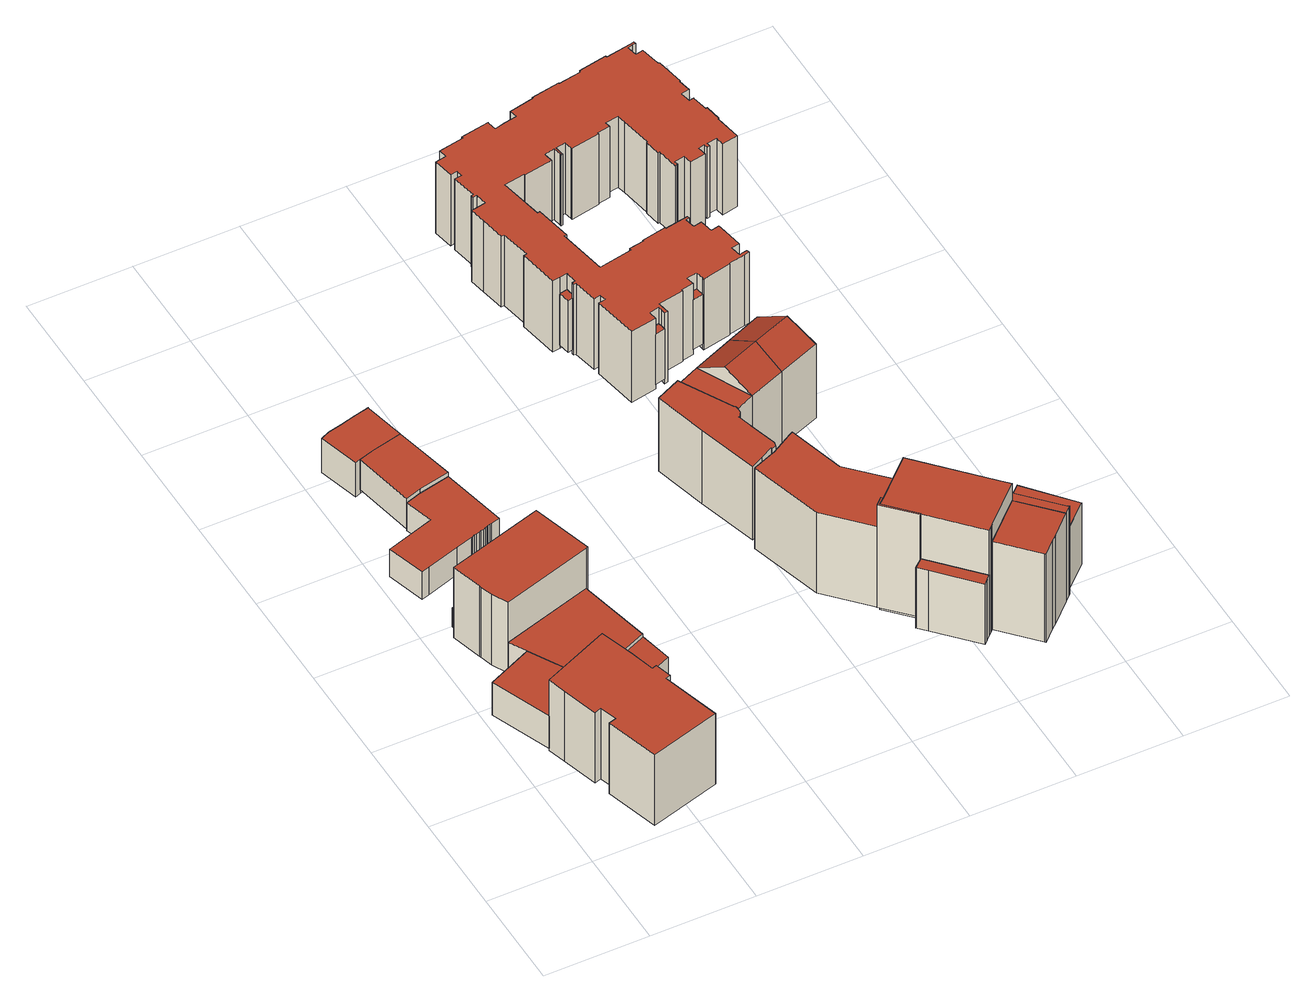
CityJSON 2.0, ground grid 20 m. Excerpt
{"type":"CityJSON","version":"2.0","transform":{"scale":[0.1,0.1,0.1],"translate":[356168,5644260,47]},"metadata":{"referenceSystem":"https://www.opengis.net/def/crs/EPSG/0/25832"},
"CityObjects":{
"building1":{"type":"Building","attributes":{"measuredHeight":7.53,"roofType":"1000","storeysAboveGround":1,"function":"31001_2143","Gemeindeschluessel":"05315000"},"address":[{"CountryName":"Germany","LocalityName":"Köln","ThoroughfareNumber":"10","ThoroughfareName":"Bachemstr."}],"geometry":[{"type":"Solid","lod":"2","boundaries":[[[[0,1,2,3]],[[1,4,5,2]],[[6,7,8,9]],[[4,1,0,7,6]],[[4,6,9,5]],[[7,0,3,8]],[[9,8,3,2,5]]]],"semantics":{"surfaces":[{"type":"WallSurface"},{"type":"RoofSurface"},{"type":"GroundSurface"}],"values":[[0,0,0,1,0,0,2]]}}]},
"building2":{"type":"Building","attributes":{"measuredHeight":16.17,"roofType":"1000","storeysAboveGround":5,"function":"31001_2020","Gemeindeschluessel":"05315000"},"address":[{"CountryName":"Germany","LocalityName":"Köln","ThoroughfareNumber":"34","ThoroughfareName":"Neuköllner Str."}],"geometry":[{"type":"Solid","lod":"2","boundaries":[[[[10,11,12,13]],[[14,15,16,17]],[[18,19,20,21,22,11,10,23,15,14,24,25,26,27,28,29]],[[20,19,30,31]],[[15,23,32,16]],[[25,24,33,34]],[[26,25,34,35]],[[11,22,36,12]],[[22,21,37,36]],[[38,39,40,35,34,33,17,16,32,13,12,36,37,31,30,41]],[[28,27,40,39]],[[23,10,13,32]],[[21,20,31,37]],[[19,18,41,30]],[[24,14,17,33]],[[29,28,39,38]],[[27,26,35,40]],[[18,29,38,41]]]],"semantics":{"surfaces":[{"type":"WallSurface"},{"type":"RoofSurface"},{"type":"GroundSurface"}],"values":[[0,0,1,0,0,0,0,0,0,2,0,0,0,0,0,0,0,0]]}}]},
"building3":{"type":"Building","attributes":{"measuredHeight":7.23,"roofType":"1000","storeysAboveGround":2,"function":"31001_1120","Gemeindeschluessel":"05315000"},"address":[{"CountryName":"Germany","LocalityName":"Köln","ThoroughfareNumber":"35","ThoroughfareName":"Großer Griechenmarkt"}],"geometry":[{"type":"Solid","lod":"2","boundaries":[[[[0,7,42,43]],[[44,45,46,47]],[[48,44,47,49]],[[7,6,50,42]],[[45,0,43,46]],[[49,47,46,43,42,50,51]],[[52,6,7,0,45,44,48]],[[52,48,49,51]],[[6,52,51,50]]]],"semantics":{"surfaces":[{"type":"WallSurface"},{"type":"GroundSurface"},{"type":"RoofSurface"}],"values":[[0,0,0,0,0,1,2,0,0]]}}]},
"building4":{"type":"Building","attributes":{"measuredHeight":16.17,"roofType":"1000","storeysAboveGround":5,"function":"31001_1120","Gemeindeschluessel":"05315000"},"address":[{"CountryName":"Germany","LocalityName":"Köln","ThoroughfareNumber":"35","ThoroughfareName":"Großer Griechenmarkt"}],"geometry":[{"type":"Solid","lod":"2","boundaries":[[[[53,54,55,56]],[[57,58,59,60,54,53,61,62]],[[54,60,63,55]],[[59,58,64,65]],[[61,53,56,66]],[[62,61,66,67]],[[67,66,56,55,63,65,64,68]],[[60,59,65,63]],[[58,57,68,64]],[[57,62,67,68]]]],"semantics":{"surfaces":[{"type":"WallSurface"},{"type":"RoofSurface"},{"type":"GroundSurface"}],"values":[[0,1,0,0,0,0,2,0,0,0]]}}]},
"building5":{"type":"Building","attributes":{"measuredHeight":4.32,"roofType":"1000","function":"51009_1610","Gemeindeschluessel":"05315000"},"geometry":[{"type":"Solid","lod":"2","boundaries":[[[[69,70,71,72]],[[72,71,73,74]],[[70,75,73,71]],[[76,75,70,69]],[[76,69,72,74]],[[75,76,74,73]]]],"semantics":{"surfaces":[{"type":"WallSurface"},{"type":"GroundSurface"},{"type":"RoofSurface"}],"values":[[0,1,0,2,0,0]]}}]},
"building6":{"type":"Building","attributes":{"measuredHeight":6.7,"roofType":"1000","storeysAboveGround":2,"function":"31001_2010","Gemeindeschluessel":"05315000"},"address":[{"CountryName":"Germany","LocalityName":"Köln","ThoroughfareNumber":"8","ThoroughfareName":"Bachemstr."}],"geometry":[{"type":"Solid","lod":"2","boundaries":[[[[77,78,79,80]],[[81,82,80,79]],[[83,77,80,82]],[[78,84,81,79]],[[78,77,83,84]],[[84,83,82,81]]]],"semantics":{"surfaces":[{"type":"WallSurface"},{"type":"GroundSurface"},{"type":"RoofSurface"}],"values":[[0,1,0,0,2,0]]}}]},
"building7":{"type":"Building","attributes":{"measuredHeight":6.36,"roofType":"1000","storeysAboveGround":2,"function":"31001_2020","Gemeindeschluessel":"05315000"},"address":[{"CountryName":"Germany","LocalityName":"Köln","ThoroughfareNumber":"2","ThoroughfareName":"Großer Griechenmarkt"}],"geometry":[{"type":"Solid","lod":"2","boundaries":[[[[85,86,87,88]],[[89,90,91,92]],[[93,94,95,96]],[[97,98,99,100]],[[101,102,103,104]],[[105,93,96,106]],[[94,93,105,107,108,109,110,98,97,111,112,113,86,85,114,115,116,102,101,90,89]],[[108,107,117,118]],[[113,112,119,120]],[[107,105,106,117]],[[112,111,121,119]],[[110,109,122,123]],[[116,115,124,125]],[[94,89,92,95]],[[90,101,104,91]],[[111,97,100,121]],[[86,113,120,87]],[[109,108,118,122]],[[92,91,104,103,125,124,126,88,87,120,119,121,100,99,123,122,118,117,106,96,95]],[[102,116,125,103]],[[114,85,88,126]],[[98,110,123,99]],[[115,114,126,124]]]],"semantics":{"surfaces":[{"type":"WallSurface"},{"type":"RoofSurface"},{"type":"GroundSurface"}],"values":[[0,0,0,0,0,0,1,0,0,0,0,0,0,0,0,0,0,0,2,0,0,0,0]]}}]},
"building8":{"type":"Building","attributes":{"measuredHeight":6.85,"roofType":"1000","storeysAboveGround":2,"function":"31001_1120","Gemeindeschluessel":"05315000"},"address":[{"CountryName":"Germany","LocalityName":"Köln","ThoroughfareNumber":"21","ThoroughfareName":"Neuköllner Str."}],"geometry":[{"type":"Solid","lod":"2","boundaries":[[[[127,128,129,130,131,132]],[[133,134,130,129]],[[135,136,134,133,137,138]],[[137,133,129,128]],[[138,137,128,127]],[[136,135,132,131]],[[134,136,131,130]],[[135,138,127,132]]]],"semantics":{"surfaces":[{"type":"GroundSurface"},{"type":"WallSurface"},{"type":"RoofSurface"}],"values":[[0,1,2,1,1,1,1,1]]}}]},
"building9":{"type":"Building","attributes":{"measuredHeight":7.78,"roofType":"1000","storeysAboveGround":2,"function":"31001_1010","Gemeindeschluessel":"05315000"},"address":[{"CountryName":"Germany","LocalityName":"Köln","ThoroughfareNumber":"19","ThoroughfareName":"Neuköllner Str."}],"geometry":[{"type":"Solid","lod":"2","boundaries":[[[[135,139,140,141]],[[142,143,144,145]],[[139,146,147,140]],[[146,142,145,147]],[[145,144,148,149,150,151,152,141,140,147]],[[143,153,148,144]],[[153,154,149,148]],[[146,139,135,138,137,155,154,153,143,142]],[[137,138,152,151]],[[138,135,141,152]],[[155,137,151,150]],[[154,155,150,149]]]],"semantics":{"surfaces":[{"type":"WallSurface"},{"type":"GroundSurface"},{"type":"RoofSurface"}],"values":[[0,0,0,0,1,0,0,2,0,0,0,0]]}}]},
"building10":{"type":"Building","attributes":{"measuredHeight":16.82,"roofType":"1000","storeysAboveGround":4,"function":"31001_1120","Gemeindeschluessel":"05315000"},"address":[{"CountryName":"Germany","LocalityName":"Köln","ThoroughfareNumber":"17","ThoroughfareName":"Großer Griechenmarkt"}],"geometry":[{"type":"Solid","lod":"2","boundaries":[[[[156,157,158,159]],[[160,161,162,163]],[[161,164,165,162]],[[164,166,167,165]],[[168,169,170,171]],[[172,173,174,175]],[[176,177,178,179,159,158,180,181,182,183,163,162,165,167,184,185,175,174,171,170]],[[186,172,175,185]],[[187,188,181,180]],[[189,186,185,184]],[[188,190,182,181]],[[191,160,163,183]],[[169,192,176,170]],[[166,189,184,167]],[[193,156,159,179]],[[192,194,177,176]],[[195,193,179,178]],[[157,187,180,158]],[[173,168,171,174]],[[169,168,173,172,186,189,166,164,161,160,191,190,188,187,157,156,193,195,194,192]],[[194,195,178,177]],[[190,191,183,182]]]],"semantics":{"surfaces":[{"type":"WallSurface"},{"type":"GroundSurface"},{"type":"RoofSurface"}],"values":[[0,0,0,0,0,0,1,0,0,0,0,0,0,0,0,0,0,0,0,2,0,0]]}}]},
"building11":{"type":"Building","attributes":{"measuredHeight":4.09,"roofType":"1000","storeysAboveGround":1,"function":"31001_2000","Gemeindeschluessel":"05315000"},"address":[{"CountryName":"Germany","LocalityName":"Köln","ThoroughfareNumber":"17","ThoroughfareName":"Großer Griechenmarkt"}],"geometry":[{"type":"Solid","lod":"2","boundaries":[[[[196,197,198,199]],[[200,201,202,203,204,197,196,205,206]],[[201,200,207,208]],[[200,206,209,207]],[[202,201,208,210]],[[197,204,211,198]],[[204,203,212,211]],[[206,205,213,209]],[[203,202,210,212]],[[209,213,199,198,211,212,210,208,207]],[[205,196,199,213]]]],"semantics":{"surfaces":[{"type":"WallSurface"},{"type":"RoofSurface"},{"type":"GroundSurface"}],"values":[[0,1,0,0,0,0,0,0,0,2,0]]}}]},
"building12":{"type":"Building","attributes":{"measuredHeight":11.81,"roofType":"1000","function":"51009_1610","Gemeindeschluessel":"05315000"},"geometry":[{"type":"Solid","lod":"2","boundaries":[[[[214,215,216,217,218]],[[219,220,215,214]],[[221,222,223,220,219]],[[223,222,217,216]],[[222,221,218,217]],[[220,223,216,215]],[[221,219,214,218]]]],"semantics":{"surfaces":[{"type":"GroundSurface"},{"type":"WallSurface"},{"type":"RoofSurface"}],"values":[[0,1,2,1,1,1,1]]}}]},
"building13":{"type":"Building","attributes":{"measuredHeight":15.96,"roofType":"1000","storeysAboveGround":4,"function":"31001_1120","Gemeindeschluessel":"05315000"},"address":[{"CountryName":"Germany","LocalityName":"Köln","ThoroughfareNumber":"15","ThoroughfareName":"Großer Griechenmarkt"}],"geometry":[{"type":"Solid","lod":"2","boundaries":[[[[224,225,226,227]],[[228,229,230,231]],[[229,228,232,225,224]],[[225,232,233,226]],[[229,224,227,230]],[[232,228,231,233]],[[227,226,233,231,230]]]],"semantics":{"surfaces":[{"type":"WallSurface"},{"type":"RoofSurface"},{"type":"GroundSurface"}],"values":[[0,0,1,0,0,0,2]]}}]},
"building14":{"type":"Building","attributes":{"measuredHeight":11.5,"roofType":"1000","function":"51009_1610","Gemeindeschluessel":"05315000"},"geometry":[{"type":"Solid","lod":"2","boundaries":[[[[234,235,236,237]],[[238,239,240,241]],[[242,234,237,243]],[[239,242,243,240]],[[240,243,237,236,241]],[[235,238,241,236]],[[238,235,234,242,239]]]],"semantics":{"surfaces":[{"type":"WallSurface"},{"type":"GroundSurface"},{"type":"RoofSurface"}],"values":[[0,0,0,0,1,0,2]]}}]},
"building15":{"type":"Building","attributes":{"measuredHeight":20.36,"roofType":"3100","storeysAboveGround":4,"function":"31001_1010","Gemeindeschluessel":"05315000"},"address":[{"CountryName":"Germany","LocalityName":"Köln","ThoroughfareNumber":"13","ThoroughfareName":"Großer Griechenmarkt"}],"geometry":[{"type":"Solid","lod":"2","boundaries":[[[[224,225,244]],[[225,245,246,244]],[[247,248,249,250]],[[245,225,248,247]],[[225,224,249,248]],[[251,224,244,246]],[[245,251,246]],[[224,251,250,249]],[[251,245,247,250]]]],"semantics":{"surfaces":[{"type":"WallSurface"},{"type":"RoofSurface"},{"type":"GroundSurface"}],"values":[[0,1,2,0,0,1,0,0,0]]}}]},
"building16":{"type":"Building","attributes":{"function":"31001_2020","Gemeindeschluessel":"05315000"},"address":[{"CountryName":"Germany","LocalityName":"Köln","ThoroughfareNumber":"32","ThoroughfareName":"Blaubach"}],"children":["building16-1","building16-2","building16-3","building16-4","building16-5","building16-6","building16-7"]},
"building16-1":{"type":"BuildingPart","attributes":{"measuredHeight":20.32,"roofType":"1000","storeysAboveGround":6},"parents":["building16"],"geometry":[{"type":"MultiSurface","lod":"2","boundaries":[[[252,253,254,255,256,257,258]],[[259,256,255,260]],[[261,262,263,264,265,266,267]],[[263,262,257,256]],[[260,264,263,259]],[[253,266,268,269]],[[267,266,253,252]],[[269,268,265,254]],[[262,261,258,257]],[[265,264,255,254]],[[261,267,252,258]]],"semantics":{"surfaces":[{"type":"GroundSurface"},{"type":"ClosureSurface"},{"type":"RoofSurface"},{"type":"WallSurface"}],"values":[0,1,2,3,3,1,3,1,3,3,3]}}]},
"building16-2":{"type":"BuildingPart","attributes":{"measuredHeight":14.27,"roofType":"1000","storeysAboveGround":6},"address":[{"CountryName":"Germany","LocalityName":"Köln","ThoroughfareNumber":"2","ThoroughfareName":"Neuköllner Str."}],"parents":["building16"],"geometry":[{"type":"Solid","lod":"2","boundaries":[[[[270,271,256,255]],[[256,259,260,255]],[[272,259,256,271]],[[273,272,271,270]],[[260,259,272,273]],[[260,273,270,255]]]],"semantics":{"surfaces":[{"type":"GroundSurface"},{"type":"ClosureSurface"},{"type":"WallSurface"},{"type":"RoofSurface"}],"values":[[0,1,2,2,3,2]]}}]},
"building16-3":{"type":"BuildingPart","attributes":{"measuredHeight":13.9,"roofType":"1000","storeysAboveGround":6},"parents":["building16"],"geometry":[{"type":"MultiSurface","lod":"2","boundaries":[[[274,275,276,277]],[[278,279,280,281]],[[276,281,280,282,283,284,277]],[[285,286,284,283]],[[275,278,281,276]],[[282,287,285,283]],[[274,286,285,287,279,278,275]],[[280,288,289,282]],[[286,274,277,284]],[[288,279,287,289]]],"semantics":{"surfaces":[{"type":"WallSurface"},{"type":"GroundSurface"},{"type":"ClosureSurface"},{"type":"RoofSurface"}],"values":[0,0,1,0,0,2,3,0,0,2]}}]},
"building16-4":{"type":"BuildingPart","attributes":{"measuredHeight":20.27,"roofType":"1000","storeysAboveGround":6},"parents":["building16"],"geometry":[{"type":"Solid","lod":"2","boundaries":[[[[290,291,292,293]],[[291,294,295,292]],[[296,297,268,269]],[[266,298,299,253]],[[290,298,266,268,297,294,291]],[[266,253,269,268]],[[292,295,296,269,253,299,293]],[[294,297,296,295]],[[298,290,293,299]]]],"semantics":{"surfaces":[{"type":"WallSurface"},{"type":"ClosureSurface"},{"type":"RoofSurface"},{"type":"GroundSurface"}],"values":[[0,0,1,0,2,1,3,0,0]]}}]},
"building16-5":{"type":"BuildingPart","attributes":{"measuredHeight":23.58,"roofType":"1000","storeysAboveGround":6},"address":[{"CountryName":"Germany","LocalityName":"Köln","ThoroughfareNumber":"2","ThoroughfareName":"Neuköllner Str."}],"parents":["building16"],"geometry":[{"type":"MultiSurface","lod":"2","boundaries":[[[279,288,289,287]],[[300,301,302,288]],[[303,304,305,306]],[[300,307,305,304,308,301]],[[309,289,310,306]],[[311,312,313,314]],[[301,308,313,302]],[[287,307,300,279]],[[306,305,307,309]],[[302,313,312,310,289,288]],[[314,308,304,311]],[[306,310,312,303]]],"semantics":{"surfaces":[{"type":"ClosureSurface"},{"type":"WallSurface"},{"type":"RoofSurface"},{"type":"GroundSurface"}],"values":[0,1,1,2,0,0,1,1,1,3,1,0]}}]},
"building16-6":{"type":"BuildingPart","attributes":{"measuredHeight":18.49,"roofType":"1000","storeysAboveGround":6},"address":[{"CountryName":"Germany","LocalityName":"Köln","ThoroughfareNumber":"2","ThoroughfareName":"Neuköllner Str."}],"parents":["building16"],"geometry":[{"type":"MultiSurface","lod":"2","boundaries":[[[315,316,317,318]],[[319,318,317,320,321,322,323,324,325,326]],[[316,327,320,317]],[[322,328,329,323]],[[330,315,318,319]],[[328,331,311,329]],[[332,333,314,311,331,334,327,316,315,330]],[[323,312,313,324]],[[334,331,322,321]],[[314,333,325,324]],[[312,311,314,313]],[[333,332,326,325]],[[332,330,319,326]],[[327,334,321,320]]],"semantics":{"surfaces":[{"type":"WallSurface"},{"type":"GroundSurface"},{"type":"ClosureSurface"},{"type":"RoofSurface"}],"values":[0,1,0,0,0,2,3,0,0,0,2,0,0,0]}}]},
"building16-7":{"type":"BuildingPart","attributes":{"measuredHeight":24.12,"roofType":"1000","storeysAboveGround":6},"parents":["building16"],"geometry":[{"type":"MultiSurface","lod":"2","boundaries":[[[335,336,254,328]],[[337,310,312,329]],[[268,338,339,297]],[[339,340,341,296]],[[311,303,335,331]],[[310,306,303,312]],[[254,265,268,269]],[[331,328,329,311]],[[297,296,269,268]],[[265,336,338,268]],[[289,309,306,310]],[[339,338,336,335,303,306,309,342,340]],[[285,342,309,287]],[[341,283,282,337,329,328,254,269,296]],[[340,342,283,341]],[[287,282,283,285]],[[282,289,310,337]]],"semantics":{"surfaces":[{"type":"WallSurface"},{"type":"ClosureSurface"},{"type":"RoofSurface"},{"type":"GroundSurface"}],"values":[0,0,0,0,0,1,1,1,1,0,1,2,0,3,0,1,0]}}]},
"building17":{"type":"Building","attributes":{"measuredHeight":2.72,"roofType":"1000","storeysAboveGround":1,"function":"31001_2463","Gemeindeschluessel":"05315000"},"address":[{"CountryName":"Germany","LocalityName":"Köln","ThoroughfareNumber":"13","ThoroughfareName":"Großer Griechenmarkt"}],"geometry":[{"type":"Solid","lod":"2","boundaries":[[[[343,344,345,346]],[[344,347,348,345]],[[349,350,351,352,346,345,348]],[[353,343,346,352]],[[354,353,352,351]],[[355,354,351,350]],[[347,344,343,353,354,355,356]],[[356,355,350,349]],[[347,356,349,348]]]],"semantics":{"surfaces":[{"type":"WallSurface"},{"type":"GroundSurface"},{"type":"RoofSurface"}],"values":[[0,0,1,0,0,0,2,0,0]]}}]},
"building18":{"type":"Building","attributes":{"measuredHeight":11.36,"roofType":"1000","function":"51009_1610","Gemeindeschluessel":"05315000"},"geometry":[{"type":"Solid","lod":"2","boundaries":[[[[357,358,359,360]],[[357,360,361,362]],[[360,359,363,361]],[[361,363,364,362]],[[358,357,362,364]],[[359,358,364,363]]]],"semantics":{"surfaces":[{"type":"RoofSurface"},{"type":"WallSurface"},{"type":"GroundSurface"}],"values":[[0,1,1,2,1,1]]}}]},
"building19":{"type":"Building","attributes":{"measuredHeight":20.42,"roofType":"3100","storeysAboveGround":4,"function":"31001_1010","Gemeindeschluessel":"05315000"},"address":[{"CountryName":"Germany","LocalityName":"Köln","ThoroughfareNumber":"13","ThoroughfareName":"Großer Griechenmarkt"}],"geometry":[{"type":"Solid","lod":"2","boundaries":[[[[365,366,367,368]],[[245,251,369,370]],[[366,245,370,367]],[[365,251,246,371]],[[251,365,368,369]],[[366,365,371]],[[245,366,371,246]],[[367,370,369,368]],[[251,245,246]]]],"semantics":{"surfaces":[{"type":"WallSurface"},{"type":"RoofSurface"},{"type":"GroundSurface"}],"values":[[0,0,0,1,0,0,1,2,0]]}}]},
"building20":{"type":"Building","attributes":{"function":"31001_1120","Gemeindeschluessel":"05315000"},"address":[{"CountryName":"Germany","LocalityName":"Köln","ThoroughfareNumber":"15","ThoroughfareName":"Agrippastr."}],"children":["building20-1","building20-2"]},
"building20-1":{"type":"BuildingPart","attributes":{"measuredHeight":16.31,"roofType":"1000","storeysAboveGround":5},"parents":["building20"],"geometry":[{"type":"MultiSurface","lod":"2","boundaries":[[[372,373,374,375]],[[376,377,378,379]],[[380,381,382,383]],[[384,385,386,387]],[[388,389,390,391]],[[392,393,394,395]],[[396,397,398,399]],[[400,401,402,403]],[[385,404,405,386]],[[406,407,408,409]],[[410,411,412,413]],[[414,415,416,417]],[[418,419,420,421]],[[422,423,424,425]],[[426,427,428,429]],[[377,376,430,431,404,385,384,432,433,434,435,436,437,438,439,440,441,442,443,444,445,446,447,448,449,450,451,452,453,454,455,456,457,415,414,458,459,460,461,462,463,464,465,466,467,468,469,470,471,472,473,474,423,422,475,476,477,478,479,480,481,389,388,482,483,484,485,486,487,488,489,490,491,492,493,407,406,397,396,411,410,494,495,496,497,498,393,392,499,500,501,502,503,504,505,506,507,508,509,510,511,512,513,514,419,418,515,516,517,518,519,520,521,522,523,373,372,524,525,526,527,528,529,427,426,530,531,532,533,534,535,536,401,400,537,538,539,540,381,380,541,542,543,544,545,546,547,548,549,550,551,552,553,554]],[[495,494,555,556]],[[437,436,557,558]],[[488,487,559,560]],[[539,538,561,562]],[[461,460,563,564]],[[549,548,565,566]],[[541,380,383,567]],[[464,463,568,569]],[[520,519,570,571]],[[457,456,572,573]],[[514,513,574,575]],[[548,547,576,565]],[[427,529,577,428]],[[578,579,580,581,582,566,565,576,583,584,585,586,587,567,383,382,588,562,561,589,403,402,590,591,592,593,594,595,596,429,428,577,597,598,599,600,601,375,374,602,603,604,571,570,605,606,607,608,421,420,575,574,609,610,611,612,613,614,615,616,617,618,619,620,621,622,395,394,623,624,625,556,555,413,412,399,398,409,408,626,627,628,629,630,560,559,631,632,633,634,635,391,390,636,637,638,639,640,641,642,425,424,643,644,645,646,647,648,649,650,651,652,569,568,653,564,563,654,655,417,416,573,572,656,657,658,659,660,661,662,663,664,665,666,667,668,669,670,671,672,673,558,557,674,675,676,677,387,386,405,678,679,379,378]],[[551,550,582,581]],[[466,465,652,651]],[[487,486,631,559]],[[507,506,615,614]],[[680,499,392,681]],[[485,484,633,632]],[[436,435,674,557]],[[521,520,571,604]],[[529,528,597,577]],[[431,430,679,678]],[[438,437,558,673]],[[440,439,672,671]],[[503,502,619,618]],[[516,515,608,607]],[[430,376,379,679]],[[462,461,564,653]],[[491,490,629,628]],[[469,468,649,648]],[[496,495,556,625]],[[459,458,655,654]],[[536,535,591,590]],[[515,418,421,608]],[[542,541,567,587]],[[530,426,429,596]],[[489,488,560,630]],[[471,470,647,646]],[[480,479,638,637]],[[622,682,683,395]],[[468,467,650,649]],[[435,434,675,674]],[[465,464,569,652]],[[523,522,603,602]],[[528,527,598,597]],[[439,438,673,672]],[[681,683,682,680]],[[389,481,636,390]],[[482,388,391,635]],[[432,384,387,677]],[[508,507,614,613]],[[453,452,659,658]],[[381,540,588,382]],[[434,433,676,675]],[[474,473,644,643]],[[452,451,660,659]],[[540,539,562,588]],[[446,445,666,665]],[[547,546,583,576]],[[444,443,668,667]],[[512,511,610,609]],[[445,444,667,666]],[[467,466,651,650]],[[493,492,627,626]],[[486,485,632,631]],[[509,508,613,612]],[[473,472,645,644]],[[545,544,585,584]],[[533,532,594,593]],[[423,474,643,424]],[[476,475,642,641]],[[377,554,578,378]],[[475,422,425,642]],[[472,471,646,645]],[[454,453,658,657]],[[505,504,617,616]],[[546,545,584,583]],[[470,469,648,647]],[[531,530,596,595]],[[506,505,616,615]],[[552,551,581,580]],[[441,440,671,670]],[[448,447,664,663]],[[513,512,609,574]],[[498,497,624,623]],[[550,549,566,582]],[[404,431,678,405]],[[497,496,625,624]],[[433,432,677,676]],[[415,457,573,416]],[[373,523,602,374]],[[450,449,662,661]],[[525,524,601,600]],[[526,525,600,599]],[[501,500,621,620]],[[519,518,605,570]],[[538,537,589,561]],[[502,501,620,619]],[[393,498,623,394]],[[518,517,606,605]],[[543,542,587,586]],[[511,510,611,610]],[[554,553,579,578]],[[534,533,593,592]],[[492,491,628,627]],[[510,509,612,611]],[[544,543,586,585]],[[494,410,413,555]],[[537,400,403,589]],[[478,477,640,639]],[[680,682,684,685]],[[621,684,682,622]],[[463,462,653,568]],[[411,396,399,412]],[[443,442,669,668]],[[460,459,654,563]],[[442,441,670,669]],[[527,526,599,598]],[[483,482,635,634]],[[490,489,630,629]],[[484,483,634,633]],[[524,372,375,601]],[[401,536,590,402]],[[447,446,665,664]],[[685,500,499,680]],[[449,448,663,662]],[[451,450,661,660]],[[407,493,626,408]],[[419,514,575,420]],[[455,454,657,656]],[[535,534,592,591]],[[477,476,641,640]],[[481,480,637,636]],[[397,406,409,398]],[[517,516,607,606]],[[532,531,595,594]],[[458,414,417,655]],[[456,455,656,572]],[[553,552,580,579]],[[504,503,618,617]],[[522,521,604,603]],[[479,478,639,638]]],"semantics":{"surfaces":[{"type":"WallSurface"},{"type":"RoofSurface"},{"type":"GroundSurface"},{"type":"ClosureSurface"}],"values":[0,0,0,0,0,0,0,0,0,0,0,0,0,0,0,1,0,0,0,0,0,0,0,0,0,0,0,0,0,2,0,0,0,0,0,0,0,0,0,0,0,0,0,0,0,0,0,0,0,0,0,0,0,0,0,0,0,0,0,0,0,0,0,0,3,0,0,0,0,0,0,0,0,0,0,0,0,0,0,0,0,0,0,0,0,0,0,0,0,0,0,0,0,0,0,0,0,0,0,0,0,0,0,0,0,0,0,0,0,0,0,0,0,0,0,0,0,0,0,0,0,0,0,0,0,0,0,0,3,0,0,0,0,0,0,0,0,0,0,0,0,0,0,0,0,0,0,0,0,0,0,0,0,0,0,0,0,0,0,0]}}]},
"building20-2":{"type":"BuildingPart","attributes":{"measuredHeight":12.34,"roofType":"1000","storeysAboveGround":5},"address":[{"CountryName":"Germany","LocalityName":"Köln","ThoroughfareNumber":"17","ThoroughfareName":"Agrippastr."}],"parents":["building20"],"geometry":[{"type":"Solid","lod":"2","boundaries":[[[[685,680,681,686]],[[686,681,683,687]],[[685,686,687,684]],[[682,680,685,684]],[[687,683,682,684]],[[683,681,680,682]]]],"semantics":{"surfaces":[{"type":"RoofSurface"},{"type":"WallSurface"},{"type":"ClosureSurface"},{"type":"GroundSurface"}],"values":[[0,1,1,2,3,2]]}}]},
"building21":{"type":"Building","attributes":{"measuredHeight":11.38,"roofType":"1000","function":"51009_1610","Gemeindeschluessel":"05315000"},"geometry":[{"type":"Solid","lod":"2","boundaries":[[[[688,689,690,691]],[[689,692,693,690]],[[694,695,696,691,690,693]],[[692,697,694,693]],[[698,699,696,695]],[[697,698,695,694]],[[699,688,691,696]],[[692,689,688,699,698,697]]]],"semantics":{"surfaces":[{"type":"WallSurface"},{"type":"GroundSurface"},{"type":"RoofSurface"}],"values":[[0,0,1,0,0,0,0,2]]}}]},
"building22":{"type":"Building","attributes":{"measuredHeight":11.46,"roofType":"1000","function":"51009_1610","Gemeindeschluessel":"05315000"},"geometry":[{"type":"Solid","lod":"2","boundaries":[[[[700,701,702,703,704]],[[705,706,707,708,709]],[[702,701,708,707]],[[700,704,705,709]],[[701,700,709,708]],[[704,703,706,705]],[[703,702,707,706]]]],"semantics":{"surfaces":[{"type":"RoofSurface"},{"type":"GroundSurface"},{"type":"WallSurface"}],"values":[[0,1,2,2,2,2,2]]}}]}
},
"vertices":[
[154,292,106],[53,249,106],[53,249,31],[154,292,31],[8,363,106],[8,363,31],[94,401,106],[123,349,106],[123,349,31],[94,401,31],
[92,112,189],[106,116,189],[106,116,27],[92,112,27],[225,160,189],[257,48,189],[257,48,27],[225,160,27],[53,249,189],[53,248,189],[63,214,189],[83,144,189],[96,148,189],[122,9,189],[234,163,189],[225,195,189],[216,192,189],[202,242,189],[182,304,189],[154,292,189],[53,248,27],[63,214,27],[122,9,27],[234,163,27],[225,195,27],[216,192,27],[96,148,27],[83,144,27],[154,292,27],[182,304,27],[202,242,27],[53,249,27],
[123,349,34],[154,292,34],[281,346,106],[182,304,106],[182,304,34],[281,346,34],[250,486,106],[250,486,34],[94,401,34],[76,434,34],[76,434,106],
[250,486,198],[76,434,198],[76,434,36],[250,486,36],[36,550,198],[53,491,198],[54,488,198],[61,463,198],[254,487,198],[220,604,198],[61,463,36],[53,491,36],[54,488,36],[254,487,36],[220,604,36],[36,550,36],
[212,615,90],[216,603,90],[216,603,47],[212,615,47],[43,552,47],[41,564,47],[43,552,90],[41,564,90],
[202,242,100],[182,304,100],[182,304,33],[202,242,33],[281,346,33],[295,283,33],[295,283,100],[281,346,100],
[178,695,104],[177,694,104],[177,694,41],[178,695,41],[102,752,104],[86,806,104],[86,806,41],[102,752,41],[31,650,104],[9,723,104],[9,723,41],[31,650,41],[158,688,104],[153,687,104],[153,687,41],[158,688,41],[117,816,104],[176,829,104],[176,829,41],[117,816,41],[45,654,104],[45,654,41],[110,674,104],[142,683,104],[144,684,104],[148,686,104],[163,690,104],[168,691,104],[172,693,104],[182,696,104],[187,697,104],[203,702,104],[110,674,41],[142,683,41],[168,691,41],[172,693,41],[163,690,41],[144,684,41],[148,686,41],[187,697,41],[203,702,41],[182,696,41],
[92,934,44],[150,947,44],[176,829,44],[117,816,44],[86,806,44],[63,925,44],[176,829,113],[117,816,113],[63,925,113],[86,806,113],[150,947,113],[92,934,113],
[52,921,113],[52,921,35],[63,925,35],[48,1007,113],[75,1013,113],[75,1013,35],[48,1007,35],[30,999,113],[30,999,35],[105,1021,35],[133,1027,35],[133,1025,35],[150,947,35],[92,934,35],[105,1021,113],[133,1027,113],[133,1025,113],
[627,654,199],[627,649,199],[627,649,31],[627,654,31],[642,560,199],[642,557,199],[642,557,31],[642,560,31],[641,553,199],[641,553,31],[640,550,199],[640,550,31],[550,640,199],[524,742,199],[524,742,31],[550,640,31],[606,536,199],[583,524,199],[583,524,31],[606,536,31],[571,763,31],[624,665,31],[626,664,31],[627,659,31],[625,645,31],[622,641,31],[619,640,31],[627,611,31],[632,547,31],[631,549,31],[631,549,199],[625,645,199],[622,641,199],[632,547,199],[619,640,199],[627,611,199],[571,763,199],[627,659,199],[624,665,199],[626,664,199],
[634,544,67],[632,547,67],[632,547,26],[634,544,26],[627,611,67],[642,560,67],[642,557,67],[641,553,67],[640,550,67],[677,569,67],[647,624,67],[627,611,26],[642,560,26],[647,624,26],[642,557,26],[640,550,26],[641,553,26],[677,569,26],
[521,1056,63],[525,1034,63],[518,1033,63],[510,1031,63],[506,1053,63],[521,1056,181],[525,1034,181],[506,1053,181],[510,1031,181],[518,1033,181],
[618,784,189],[667,682,189],[667,682,29],[618,784,29],[624,665,189],[571,763,189],[571,763,29],[624,665,29],[626,664,189],[626,664,29],
[619,897,181],[600,893,181],[600,893,66],[619,897,66],[597,909,181],[616,913,181],[616,913,66],[597,909,66],[618,906,181],[618,906,66],
[643,733,223],[737,709,189],[717,762,223],[737,709,20],[667,682,20],[618,784,20],[697,816,20],[697,816,189],
[984,169,20],[975,161,20],[895,247,20],[907,259,20],[984,176,20],[987,174,20],[988,173,20],[984,176,162],[907,259,162],[988,173,223],[987,174,223],[984,176,223],[907,259,223],[895,247,223],[975,161,223],[984,169,223],[911,230,223],[911,230,20],
[965,313,20],[1039,226,20],[1039,226,162],[965,313,162],
[809,134,159],[742,207,159],[742,207,20],[809,134,20],[727,223,159],[742,236,159],[742,236,20],[727,223,20],[744,238,20],[825,150,20],[817,142,20],[825,150,159],[817,142,159],[744,238,159],[742,236,27],[744,238,27],
[923,113,223],[900,91,223],[900,91,20],[923,113,20],[898,93,223],[898,93,20],[836,160,20],[836,160,223],[935,123,223],[935,123,20],
[742,236,263],[690,290,263],[690,290,27],[707,300,262],[707,300,263],[695,290,263],[695,290,262],[744,238,263],[704,303,263],[744,238,262],[695,290,27],[707,300,193],[707,300,27],[704,303,27],[704,303,193],
[677,569,193],[683,572,193],[683,572,8],[677,569,8],[634,544,8],[713,463,8],[793,379,8],[782,369,8],[707,300,8],[704,303,8],[628,385,8],[588,526,8],[713,463,193],[782,369,20],[707,300,20],[634,544,193],[782,369,193],[588,526,193],[628,385,193],[793,379,193],
[782,369,262],[895,247,262],[695,290,20],[911,230,262],[836,160,262],[832,156,262],[832,156,20],[825,150,262],
[757,539,42],[724,591,42],[724,591,15],[757,539,15],[688,648,42],[688,648,15],[733,672,15],[800,561,15],[787,552,15],[759,536,15],[759,536,42],[787,552,42],[800,561,42],[733,672,42],
[690,952,181],[693,936,181],[713,940,181],[710,956,181],[710,956,67],[690,952,67],[713,940,67],[693,936,67],
[763,843,189],[818,740,189],[818,740,19],[763,843,19],[697,816,19],[737,709,19],[791,791,223],
[623,1423,218],[620,1438,218],[620,1438,55],[623,1423,55],[600,893,218],[550,884,218],[550,884,55],[600,893,55],[467,1185,218],[459,1230,218],[459,1230,55],[467,1185,55],[625,898,218],[619,897,218],[619,897,55],[625,898,55],[748,1329,218],[723,1325,218],[723,1325,55],[748,1329,55],[911,1292,218],[916,1261,218],[916,1261,55],[911,1292,55],[865,1217,218],[853,1214,218],[853,1214,55],[865,1217,55],[470,1288,218],[470,1289,218],[470,1289,55],[470,1288,55],[618,906,218],[618,906,55],[856,1197,218],[826,1192,218],[826,1192,55],[856,1197,55],[872,1210,218],[866,1209,218],[866,1209,55],[872,1210,55],[716,1073,218],[760,1081,218],[760,1081,55],[716,1073,55],[878,1487,218],[879,1482,218],[879,1482,55],[878,1487,55],[645,1307,218],[645,1310,218],[645,1310,55],[645,1307,55],[476,1395,218],[473,1411,218],[473,1411,55],[476,1395,55],[597,909,218],[616,913,218],[623,907,218],[621,920,218],[670,929,218],[669,932,218],[693,936,218],[690,952,218],[710,956,218],[713,940,218],[713,937,218],[768,948,218],[768,950,218],[800,956,218],[810,958,218],[808,963,218],[799,962,218],[793,960,218],[789,980,218],[805,983,218],[796,1032,218],[795,1036,218],[779,1033,218],[774,1058,218],[758,1055,218],[754,1074,218],[761,1076,218],[761,1077,218],[715,1075,218],[668,1066,218],[669,1064,218],[640,1059,218],[641,1055,218],[576,1043,218],[559,1136,218],[564,1136,218],[551,1206,218],[546,1205,218],[530,1289,218],[570,1296,218],[571,1294,218],[626,1304,218],[625,1306,218],[622,1322,218],[642,1326,218],[649,1308,218],[648,1311,218],[646,1326,218],[665,1330,218],[668,1315,218],[669,1312,218],[724,1322,218],[746,1339,218],[772,1343,218],[775,1327,218],[786,1268,218],[784,1267,218],[789,1236,218],[792,1237,218],[799,1196,218],[804,1197,218],[805,1197,218],[803,1204,218],[823,1208,218],[871,1217,218],[890,1220,218],[893,1204,218],[923,1210,218],[914,1260,218],[908,1291,218],[902,1322,218],[902,1323,218],[893,1321,218],[889,1341,218],[905,1344,218],[900,1368,218],[902,1369,218],[892,1423,218],[890,1423,218],[888,1432,218],[882,1462,218],[867,1459,218],[863,1478,218],[872,1480,218],[872,1481,218],[871,1485,218],[822,1476,218],[821,1479,218],[767,1469,218],[767,1466,218],[723,1458,218],[723,1460,218],[668,1450,218],[669,1448,218],[601,1419,218],[579,1414,218],[576,1430,218],[576,1433,218],[521,1423,218],[522,1420,218],[455,1391,218],[462,1352,218],[476,1355,218],[478,1343,218],[464,1341,218],[473,1294,218],[469,1293,218],[477,1289,218],[481,1267,218],[466,1264,218],[453,1262,218],[473,1186,218],[484,1128,218],[478,1127,218],[492,1051,218],[506,1053,218],[521,1056,218],[525,1034,218],[518,1033,218],[519,1028,218],[523,1028,218],[532,982,218],[545,984,218],[548,972,218],[534,970,218],[871,1217,55],[890,1220,55],[693,936,55],[690,952,55],[789,1236,55],[792,1237,55],[481,1267,55],[466,1264,55],[669,1064,55],[640,1059,55],[518,1033,55],[519,1028,55],[473,1186,55],[576,1043,55],[559,1136,55],[767,1466,55],[723,1458,55],[761,1076,55],[761,1077,55],[872,1480,55],[872,1481,55],[525,1034,55],[522,1420,55],[534,970,55],[548,972,55],[545,984,55],[532,982,55],[523,1028,55],[521,1056,55],[506,1053,55],[492,1051,55],[478,1127,55],[484,1128,55],[453,1262,55],[477,1289,55],[469,1293,55],[473,1294,55],[464,1341,55],[478,1343,55],[476,1355,55],[462,1352,55],[455,1391,55],[521,1423,55],[576,1433,55],[576,1430,55],[579,1414,55],[601,1419,55],[669,1448,55],[668,1450,55],[723,1460,55],[767,1469,55],[821,1479,55],[822,1476,55],[871,1485,55],[863,1478,55],[867,1459,55],[882,1462,55],[888,1432,55],[890,1423,55],[892,1423,55],[902,1369,55],[900,1368,55],[905,1344,55],[889,1341,55],[893,1321,55],[902,1323,55],[902,1322,55],[908,1291,55],[914,1260,55],[923,1210,55],[893,1204,55],[823,1208,55],[803,1204,55],[805,1197,55],[804,1197,55],[799,1196,55],[784,1267,55],[786,1268,55],[775,1327,55],[772,1343,55],[746,1339,55],[724,1322,55],[669,1312,55],[668,1315,55],[665,1330,55],[646,1326,55],[648,1311,55],[649,1308,55],[642,1326,55],[622,1322,55],[625,1306,55],[626,1304,55],[571,1294,55],[570,1296,55],[530,1289,55],[546,1205,55],[551,1206,55],[564,1136,55],[641,1055,55],[668,1066,55],[715,1075,55],[754,1074,55],[758,1055,55],[774,1058,55],[779,1033,55],[795,1036,55],[796,1032,55],[805,983,55],[789,980,55],[793,960,55],[799,962,55],[808,963,55],[810,958,55],[800,956,55],[768,950,55],[768,948,55],[713,937,55],[713,940,55],[710,956,55],[669,932,55],[670,929,55],[621,920,55],[623,907,55],[616,913,55],[597,909,55],[908,1291,190],[911,1292,190],[908,1291,67],[911,1292,67],[902,1322,67],[902,1322,190],
[905,1322,190],[905,1322,67],
[774,1058,181],[758,1055,181],[758,1055,67],[774,1058,67],[754,1074,181],[754,1074,67],[761,1076,67],[761,1077,67],[770,1079,67],[761,1076,181],[761,1077,181],[770,1079,181],
[789,980,181],[793,960,181],[799,962,181],[808,963,181],[805,983,181],[805,983,66],[808,963,66],[799,962,66],[793,960,66],[789,980,66]
]}
